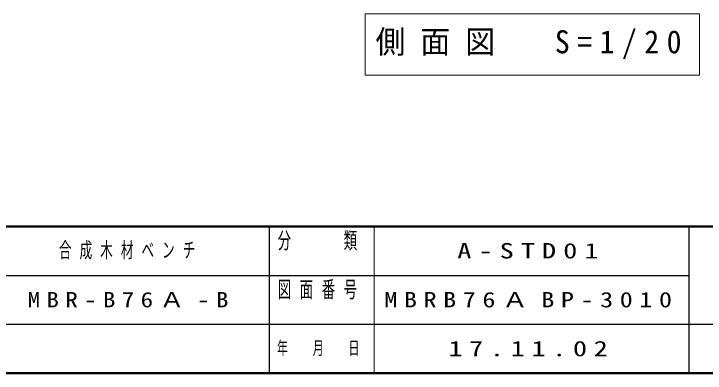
# Model space of a CAD drawing. Units: millimetres on the paper, scale 1:20. Extents: x -365 to 0, y -56 to 257.
# Drawn here: x -166.5 to -67.6, y 0 to 51.4 of the extents above; entities that cross this region are included whole.
import ezdxf

# ---------------------------------------------------------------- set-up
doc = ezdxf.new("R2010")
doc.units = ezdxf.units.MM
doc.layers.add('LY_1', color=7, linetype='Continuous', lineweight=25)
doc.layers.add('LY_3', color=7, linetype='Continuous', lineweight=13)
doc.styles.add('ＭＳ ゴシック', font='')
doc.styles.get('ＭＳ ゴシック').set_extended_font_data('MS Gothic')

msp = doc.modelspace()

# ---------------------------------------------------------------- linework, layer by layer
at = {"layer": 'LY_1', "lineweight": 13}
for p, q in [((-116.279, 51.42), (-116.279, 42.62)), ((-68.479, 51.42), (-116.279, 51.42)), ((-68.479, 42.62), (-68.479, 51.42)), ((-116.279, 42.62), (-68.479, 42.62))]:
    msp.add_line(p, q, dxfattribs=at)
at = {"layer": 'LY_3', "lineweight": 50}
for p, q in [((-365, 21), (0, 21)), ((-365, 0), (0, 0))]:
    msp.add_line(p, q, dxfattribs=at)
at = {"layer": 'LY_3', "lineweight": 25}
for p, q in [((-130, 21), (-130, 0)), ((-70, 21), (-70, 0)), ((-182.5, 14), (-70, 14)), ((-237.5, 7), (0, 7))]:
    msp.add_line(p, q, dxfattribs=at)
at = {"layer": 'LY_3'}
msp.add_line((-115, 21), (-115, 0), dxfattribs=at)

# ---------------------------------------------------------------- texts
at = {"layer": 'LY_1', "attachment_point": 5, "style": 'ＭＳ ゴシック'}
for s, insert, char_height in [('\\T1.5;\\W0.95;側面図\u3000S=1/20', (-92.379, 47.02), 3.299), ('\\T1.64;\\W0.6;合成木材ベンチ', (-149.75, 17.5), 2.199), ('\\T1.5;\\W1.35;A-STD01', (-92.5, 17.5), 2.199), ('\\T1.5;\\W1.2;MBR-B76Ａ-B', (-149.75, 10.5), 2.199), ('\\T1.5;\\W1.25;MBRB76ＡBP-3010', (-92.5, 10.5), 2.199), ('\\T1.47;\\W1.35;17.11.02', (-92.5, 3.5), 2.199)]:
    msp.add_mtext(s, dxfattribs=dict(at, insert=insert, char_height=char_height))
at = {"layer": 'LY_3', "style": 'ＭＳ ゴシック'}
for s, insert, char_height, attachment_point in [('\\T1.64;\\W0.6;分\u3000\u3000類', (-122.5, 20.167), 2.346, 2), ('\\T1.64;\\W0.6;図面番号', (-122.5, 13.167), 2.346, 2), ('\\T1.64;\\W0.6;年\u3000月\u3000日', (-122.5, 3.5), 1.906, 5)]:
    msp.add_mtext(s, dxfattribs=dict(at, insert=insert, char_height=char_height, attachment_point=attachment_point))

doc.saveas('drawing.dxf')
